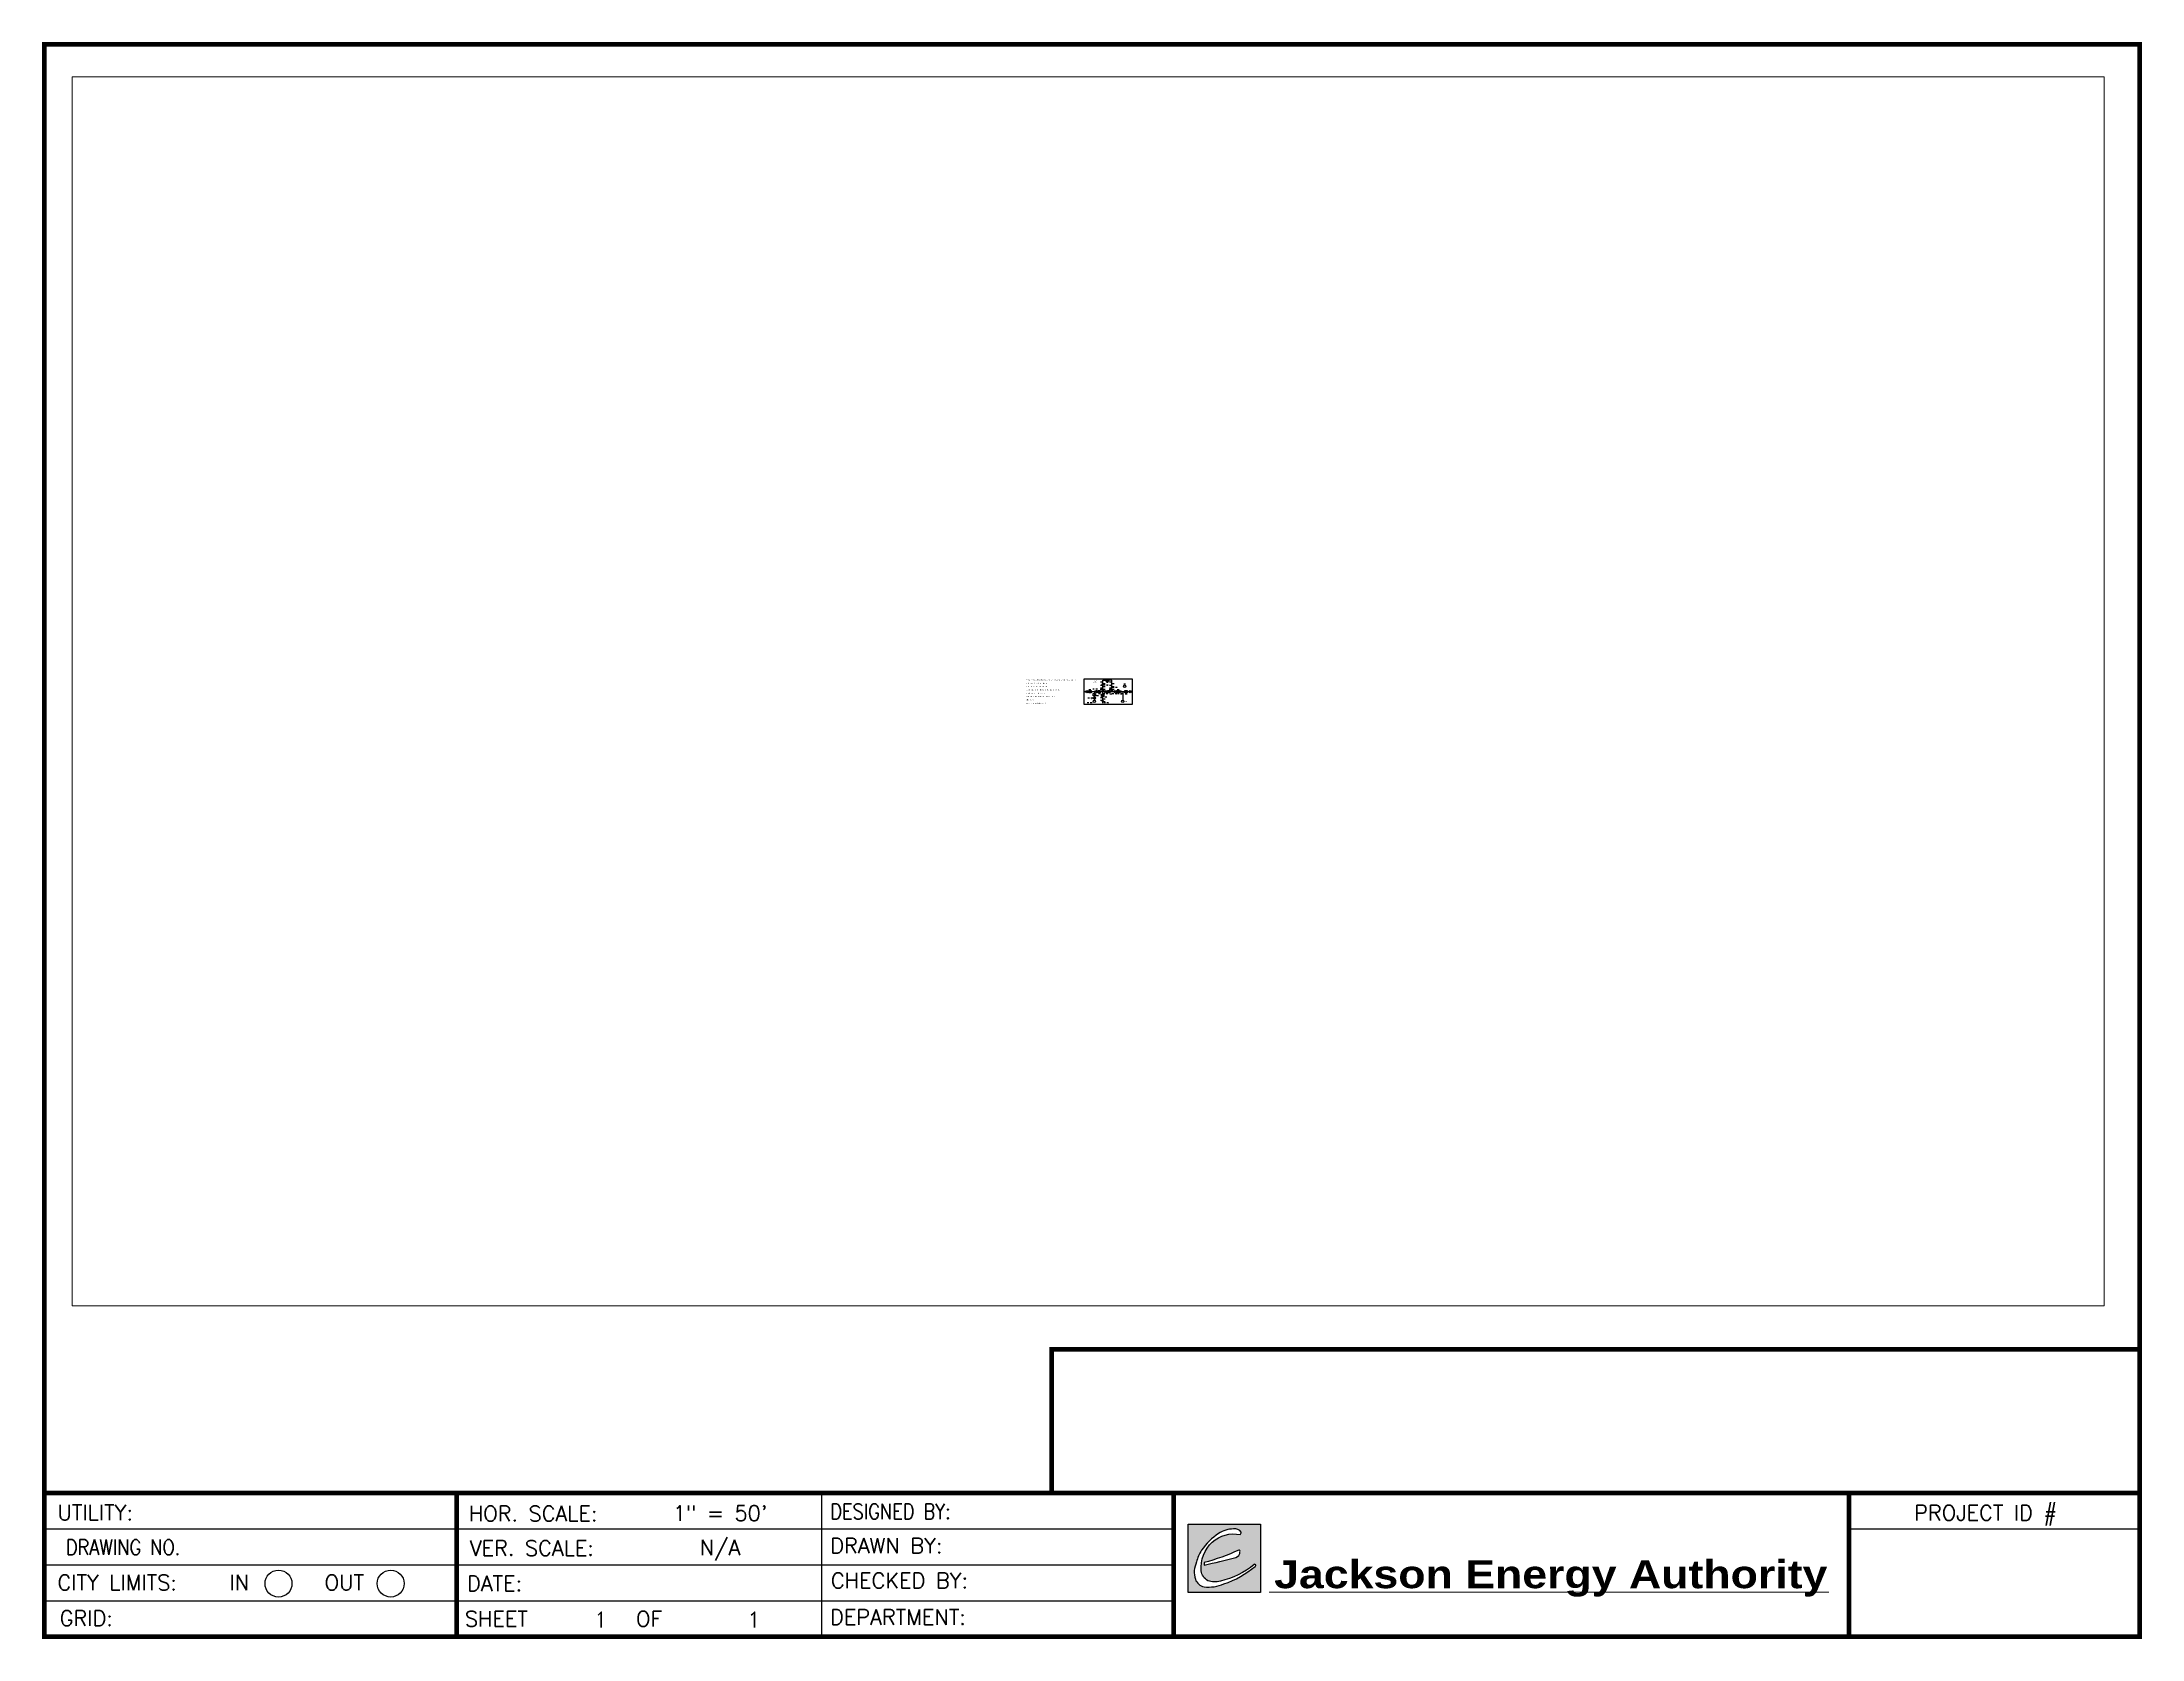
# Paper-space layout 'A-Size 50 Scale' of a CAD drawing. Header units: inches. Extents: x 122 to 643, y 126 to 522.
# The model-space entities are those that its viewports show. They can reach past a viewport. Long polylines and large blocks are cut down to what shows.
import ezdxf
from ezdxf.enums import TextEntityAlignment as Align

# ---------------------------------------------------------------- set-up
doc = ezdxf.new("R2010")
doc.units = ezdxf.units.IN
doc.header["$LTSCALE"] = 15
doc.header["$MEASUREMENT"] = 0
for name, color, linetype in [('HATCH', 5, 'Continuous'), ('JUD_LOGO', 7, 'Continuous'), ('TITLE_BLOCK', 7, 'Continuous'), ('view', 4, 'Continuous')]:
    doc.layers.add(name, color=color, linetype=linetype)
doc.styles.add('ARIAL', font='', dxfattribs={"height": 0.08})
doc.styles.add('HELVETLF', font='Helvetlf.shx', dxfattribs={"height": 0.08})
doc.styles.add('ROMANS', font='romans.shx', dxfattribs={"height": 4})
doc.styles.get('ARIAL').set_extended_font_data('Arial Black')

# ---------------------------------------------------------------- blocks, each defined once
blk = doc.blocks.new('TITLEHA')
at = {"layer": 'HATCH'}
h = blk.add_hatch(color=5, dxfattribs=at)
h.paths.add_polyline_path([(5.677, 0.558), (5.677, 0.219), (6.036, 0.219), (6.036, 0.558)])
h.paths.add_polyline_path([(5.797, 0.469, 0.223121), (5.742, 0.326, 0.235481), (5.775, 0.277, 0.157008), (5.837, 0.275, 0.116711), (6.005, 0.358, -1.017719), (6.01, 0.348, -0.089331), (5.855, 0.261, -0.13077), (5.756, 0.247, -0.247632), (5.713, 0.284, -0.194814), (5.719, 0.37, -0.098244), (5.744, 0.428, -0.092451), (5.828, 0.512, -0.140368), (5.903, 0.534, -0.311268), (5.94, 0.518, -0.325869), (5.935, 0.506, 0.237761)], flags=16)
h.paths.add_polyline_path([(5.929, 0.429, -0.588568), (5.934, 0.421, -0.395831), (5.914, 0.393, -0.014134), (5.756, 0.355), (5.756, 0.367, 0.039992)], flags=16)
at = {"const_width": 0.0238}
blk.add_lwpolyline([(0, 0), (10.4, 0), (10.4, 7.9), (0, 7.9)], close=True, dxfattribs=at)
at = {"layer": 'JUD_LOGO', "linetype": 'Continuous', "flags": 128}
blk.add_lwpolyline([(5.677, 0.219), (5.677, 0.558), (6.036, 0.558), (6.036, 0.219)], close=True, dxfattribs=at)
at = {"layer": 'JUD_LOGO', "color": 5, "linetype": 'Continuous', "flags": 128}
for points in [[(5.828, 0.512, 0.092451), (5.744, 0.428, 0.098244), (5.719, 0.37, 0.194814), (5.713, 0.284, 0.247632), (5.756, 0.247, 0.13077), (5.855, 0.261, 0.089331), (6.01, 0.348, 1.017719), (6.005, 0.358, -0.116711), (5.837, 0.275, -0.157008), (5.775, 0.277, -0.235481), (5.742, 0.326, -0.223121), (5.797, 0.469, -0.237761), (5.935, 0.506, 0.325869), (5.94, 0.518, 0.311268), (5.903, 0.534, 0.140368)], [(5.756, 0.367), (5.756, 0.355, 0.014134), (5.914, 0.393, 0.395831), (5.934, 0.421, 0.588568), (5.929, 0.429, -0.039992)]]:
    blk.add_lwpolyline(points, format="xyb", close=True, dxfattribs=at)
at = {"layer": 'JUD_LOGO', "color": 8, "linetype": 'Continuous', "const_width": 0.00513, "flags": 128}
blk.add_lwpolyline([(6.078, 0.22), (8.859, 0.22)], dxfattribs=at)
at = {"layer": 'TITLE_BLOCK'}
for p, q in [((3.858, 0.712), (3.858, 0)), ((0, 0.534), (5.605, 0.534)), ((8.957, 0.534), (10.4, 0.534)), ((0, 0.356), (5.605, 0.356)), ((0, 0.178), (5.605, 0.178))]:
    blk.add_line(p, q, dxfattribs=at)
at = {"layer": 'TITLE_BLOCK', "const_width": 0.0238}
for points in [[(10.4, 1.425), (5, 1.425), (5, 0.712)], [(10.4, 0.712), (0, 0.712)], [(2.046, 0.712), (2.046, 0)], [(5.605, 0.712), (5.605, 0)], [(8.957, 0.712), (8.957, 0)], [(8.957, 0.712), (8.957, 0)]]:
    blk.add_lwpolyline(points, dxfattribs=at)
at = {"layer": 'TITLE_BLOCK', "color": 7}
for centre in [(1.162, 0.263), (1.719, 0.263)]:
    blk.add_circle(centre, 0.0669, dxfattribs=at)
at = {"layer": 'JUD_LOGO', "color": 8, "linetype": 'Continuous', "style": 'ARIAL'}
blk.add_text('Jackson Energy Authority', height=0.1386, dxfattribs=at).set_placement((6.104, 0.24))
at = {"layer": 'TITLE_BLOCK', "color": 7, "style": 'ROMANS'}
for s, p in [('UTILITY:', (0.065, 0.577)), ('HOR. SCALE:', (2.107, 0.572)), ('PROJECT ID #', (9.281, 0.576)), ('VER. SCALE:', (2.112, 0.401)), ('DRAWN BY:', (3.901, 0.413)), ('CHECKED BY:', (3.904, 0.24)), ('CITY LIMITS:', (0.065, 0.23)), ('IN', (0.919, 0.23)), ('OUT', (1.391, 0.23)), ('DATE:', (2.098, 0.226)), ('GRID:', (0.076, 0.053)), ('SHEET         OF', (2.087, 0.05)), ('DEPARTMENT:', (3.9, 0.059))]:
    blk.add_text(s, height=0.076, dxfattribs=at).set_placement(p)
at = {"layer": 'TITLE_BLOCK', "color": 7, "style": 'ROMANS', "width": 0.85}
blk.add_text('DESIGNED BY:', height=0.076, dxfattribs=at).set_placement((3.901, 0.583))
blk.add_text('DRAWING NO.', height=0.076, dxfattribs=at).set_placement((0.391, 0.405), align=Align.CENTER)
at = {"layer": 'TITLE_BLOCK', "color": 7, "flags": 8}
for tag, height, style, p in [('LINE2', 0.095, 'ROMANS', (7.7, 1.029)), ('LINE3', 0.095, 'ROMANS', (7.7, 0.836)), ('HSCALE', 0.076, 'ROMANS', (3.354, 0.574)), ('DESIGN', 0.076, 'ROMANS', (5.173, 0.578)), ('DWGNO', 0.08, 'ROMANS', (1.458, 0.408)), ('VSCALE', 0.076, 'ROMANS', (3.354, 0.403)), ('INI', 0.076, 'ROMANS', (5.173, 0.41)), ('WONO', 0.2, 'HELVETLF', (9.7, 0.21)), ('XIN', 0.076, 'ROMANS', (1.162, 0.226)), ('XOUT', 0.076, 'ROMANS', (1.72, 0.226)), ('DATE', 0.076, 'ROMANS', (3.351, 0.223)), ('CHECKED', 0.076, 'ROMANS', (5.173, 0.236)), ('GRID', 0.076, 'ROMANS', (1.146, 0.053)), ('SN', 0.076, 'ROMANS', (2.761, 0.045)), ('ST', 0.076, 'ROMANS', (3.522, 0.045)), ('DEPT', 0.076, 'ROMANS', (5.156, 0.057))]:
    blk.add_attdef(tag, text='', height=height, dxfattribs=dict(at, style=style)).set_placement(p, align=Align.CENTER)

msp = doc.modelspace()

# ---------------------------------------------------------------- linework, layer by layer
for p, q in [((8.88, 6.31), (9.46, 6.31)), ((8.88, 5.52), (9.46, 5.52)), ((9.46, 3.88), (9.46, 6.73)), ((9.46, 6.73), (10.04, 6.73)), ((9.46, 5.87), (10.04, 5.87)), ((11.71, 6.73), (10.04, 6.73)), ((11.13, 6.31), (11.71, 6.31)), ((11.13, 5.52), (11.71, 5.52)), ((11.71, 3.88), (11.71, 6.73)), ((11.71, 5.87), (12.29, 5.87)), ((4.89, 3.88), (16.8, 3.88)), ((7.39, 3.88), (7.39, 1.74)), ((8.88, 4.81), (9.46, 4.81)), ((8.88, 2.45), (9.46, 2.45)), ((8.88, 1.74), (9.46, 1.74)), ((9.46, 5.15), (10.04, 5.15)), ((9.46, 4.5), (10.04, 4.5)), ((9.46, 1.02), (9.46, 3.88)), ((9.46, 2.08), (10.04, 2.08)), ((9.46, 1.42), (10.04, 1.42)), ((11.13, 4.81), (11.71, 4.81)), ((11.71, 5.15), (12.29, 5.15)), ((11.71, 4.5), (12.29, 4.5)), ((14.42, 3.88), (14.42, 1.74))]:
    msp.add_line(p, q)
for points in [[(4.89, 7.05), (16.8, 7.05), (16.8, 0.7), (4.89, 0.7)], [(10.29, 7.03), (10.88, 7.03), (10.88, 6.43), (10.29, 6.43)], [(6, 4.18), (6.59, 4.18), (6.59, 3.57), (6, 3.57)], [(7.1, 3.41), (7.69, 3.41), (7.69, 2.81), (7.1, 2.81)], [(8.26, 4.18), (8.86, 4.18), (8.86, 3.57), (8.26, 3.57)], [(9.16, 3.23), (9.76, 3.23), (9.76, 2.63), (9.16, 2.63)], [(9.29, 4.33), (9.63, 4.33), (9.63, 3.99), (9.29, 3.99)], [(10.65, 4.18), (11.25, 4.18), (11.25, 3.57), (10.65, 3.57)], [(11.55, 4.32), (11.88, 4.32), (11.88, 3.99), (11.55, 3.99)], [(12.87, 4.18), (13.46, 4.18), (13.46, 3.57), (12.87, 3.57)], [(14.95, 4.18), (15.54, 4.18), (15.54, 3.57), (14.95, 3.57)]]:
    msp.add_lwpolyline(points, close=True)
for centre, radius in [((9.46, 5.7), 0.131), ((14.91, 5.19), 0.263), ((5.54, 3.88), 0.263), ((7.39, 2.3), 0.263), ((7.39, 1.47), 0.263), ((7.78, 3.88), 0.263), ((9.46, 1.57), 0.131), ((10.18, 3.88), 0.263), ((11.71, 4.97), 0.131), ((12.55, 3.88), 0.263), ((13.79, 3.88), 0.263), ((14.42, 1.47), 0.263), ((16.28, 3.86), 0.263)]:
    msp.add_circle(centre, radius)

# ---------------------------------------------------------------- texts
at = {"attachment_point": 1, "style": 'ROMANS'}
for s, width, gutter_width, heights, insert, char_height in [('{\\fArial|b0|i0|c0|p34;Power: 120 vac with wall power to a mdb with breakers to each source, axion, etc\\P\\PEach device: has status indicator\\P\\PEach load: has clear/white indicator\\P\\Pvisible indication of faulted zone - flashing push button\\P\\PVinyl or wrap for 2d plan view\\P\\PPushbutton fault controls and HMI fault control\\P\\Pbill of material\\P\\Ppower system analysis - milsoft}', 15.6586, 20, [12.06], (-9.52, 6.94), 0.25), ('\\pi0.53254;{\\fArial|b0|i0|c0|p34;3d printed houses\\P\\pi0.68599;resistor at ea\\P\\pi0.75778;lighting led\\P\\pi0.17211;can house be apart of circuit?}', 2.1645, 20, [0], (6.57, 6.8), 0.1), ('{\\fArial|b0|i0|c0|p34;X}', 0.1086, 10, [0], (9.4, 5.76), 0.125), ('\\pi0.18348;{\\fArial|b0|i0|c0|p34;\\LInputs\\P\\pi0.18304;\\lstatus}', 0.7291, 0.0677, [0.938], (10.22, 6.36), 0.1), ('{\\fArial|b0|i0|c0|p34;op}', 0.2172, 20, [0], (10.41, 6.85), 0.25), ('\\pi0.18348;{\\fArial|b0|i0|c0|p34;\\LInputs\\P\\pi0.08532;\\lReturn to \\P\\pi0.14968;Normal}', 0.7291, 0.0677, [0.938], (14.54, 5.96), 0.1), ('{\\fArial|b0|i0|c0|p34;RN}', 0.2172, 20, [0], (14.68, 5.32), 0.25), ('{\\fArial|b0|i0|c0|p34;S}', 0.2172, 20, [0], (5.44, 4), 0.25), ('\\pi0.12601;{\\fArial|b0|i0|c0|p34;\\LOutputs\\l\\P\\pi0.17236;Status}', 0.7291, 0.0677, [0.938], (5.93, 4.54), 0.1), ('{\\fArial|b0|i0|c0|p34;CB}', 0.2172, 20, [0], (6.07, 3.99), 0.25), ('{\\fArial|b0|i0|c0|p34;DER}', 0.2172, 20, [0], (7.25, 1.53), 0.1), ('{\\fArial|b0|i0|c0|p34;X}', 0.2172, 20, [0], (7.28, 2.42), 0.25), ('{\\fArial|b0|i0|c0|p34;R}', 0.2172, 20, [0], (7.29, 3.22), 0.25), ('{\\fArial|b0|i0|c0|p34;X}', 0.2172, 20, [0], (7.66, 4), 0.25), ('\\pi0.12601;{\\fArial|b0|i0|c0|p34;\\LOutputs\\l\\P\\pi0.17236;Status}', 0.7291, 0.0677, [0.938], (7.79, 3.07), 0.1), ('\\pi0.12601;{\\fArial|b0|i0|c0|p34;\\LOutputs\\l\\P\\pi0.17236;Status}', 0.7291, 0.0677, [0.938], (8.32, 3.52), 0.1), ('{\\fArial|b0|i0|c0|p34;R}', 0.2172, 20, [0], (8.45, 3.99), 0.25), ('\\pi0.18348;{\\fArial|b0|i0|c0|p34;\\LInputs\\P\\pi0.18304;\\lstatus}', 0.7291, 0.0677, [0.938], (8.65, 4.59), 0.1), ('{\\fArial|b0|i0|c0|p34;R}', 0.2172, 20, [0], (9.35, 3.05), 0.25), ('{\\fArial|b0|i0|c0|p34;X}', 0.1086, 10, [0], (9.4, 1.63), 0.125), ('{\\fArial|b0|i0|c0|p34;F}', 0.1217, 11.21, [0], (9.4, 4.22), 0.1401), ('\\pi0.12601;{\\fArial|b0|i0|c0|p34;\\LOutputs\\l\\P\\pi0.17236;Status}', 0.7291, 0.0677, [0.938], (9.84, 2.68), 0.1), ('{\\fArial|b0|i0|c0|p34;X}', 0.2172, 20, [0], (10.07, 4), 0.25), ('{\\fArial|b0|i0|c0|p34;R}', 0.2172, 20, [0], (10.84, 3.99), 0.25), ('\\pi0.18348;{\\fArial|b0|i0|c0|p34;\\LInputs\\P\\pi0.18304;\\lstatus}', 0.7291, 0.0677, [0.938], (10.89, 4.6), 0.1), ('\\pi0.12601;{\\fArial|b0|i0|c0|p34;\\LOutputs\\l\\P\\pi0.17236;Status}', 0.7291, 0.0677, [0.938], (11.1, 3.47), 0.1), ('{\\fArial|b0|i0|c0|p34;X}', 0.1086, 10, [0], (11.66, 5.03), 0.125), ('{\\fArial|b0|i0|c0|p34;F}', 0.1217, 11.21, [0], (11.65, 4.22), 0.1401), ('{\\fArial|b0|i0|c0|p34;X}', 0.2172, 20, [0], (12.43, 4), 0.25), ('\\pi0.12601;{\\fArial|b0|i0|c0|p34;\\LOutputs\\l\\P\\pi0.17236;Status}', 0.7291, 0.0677, [0.938], (12.96, 4.53), 0.1), ('{\\fArial|b0|i0|c0|p34;R}', 0.2172, 20, [0], (13.06, 3.99), 0.25), ('{\\fArial|b0|i0|c0|p34;X}', 0.2172, 20, [0], (13.68, 4), 0.25), ('\\pi-0.00146;{\\fArial|b0|i0|c0|p34;IND\\P\\pi0.07736;L}', 0.2172, 20, [0], (14.32, 1.58), 0.1), ('\\pi0.00139;{\\fArial|b0|i0|c0|p34;variable load\\P\\pi0.07707;test points}', 0.7831, 20, [0], (14.83, 1.54), 0.1), ('{\\fArial|b0|i0|c0|p34;CB}', 0.2172, 20, [0], (15.02, 3.99), 0.25), ('\\pi0.12601;{\\fArial|b0|i0|c0|p34;\\LOutputs\\l\\P\\pi0.17236;Status}', 0.7291, 0.0677, [0.938], (14.91, 3.47), 0.1), ('{\\fArial|b0|i0|c0|p34;S}', 0.2172, 20, [0], (16.18, 3.99), 0.25)]:
    msp.add_mtext_dynamic_manual_height_columns(s, width=width, gutter_width=gutter_width, heights=heights, dxfattribs=dict(at, insert=insert, char_height=char_height))
note = msp.add_mtext_dynamic_manual_height_columns('\\pi0.16245;{\\fArial|b0|i0|c0|p34;\\LInputs\\P\\pi0.19448;\\lFault\\P\\pi0.34352;\\P}', width=0.687, gutter_width=0.0677, heights=[0.476, 0], dxfattribs=dict(insert=(9.52, 5.7), char_height=0.1, attachment_point=1, style='ROMANS'))
for column, words in zip(note.columns.linked_columns, ['\\pi0.13772;{\\fArial|b0|i0|c0|p34;\\LOutput\\P\\pi0.08991;\\lFlashing \\P\\pi0.19519;Input}']):
    column.text = words
note = msp.add_mtext_dynamic_manual_height_columns('\\pi0.18616;{\\fArial|b0|i0|c0|p34;\\LInputs\\P\\pi0.18571;\\lstatus\\P\\pi0.36723;\\P}', width=0.7345, gutter_width=0.0677, heights=[0.532, 0], dxfattribs=dict(insert=(5.44, 1.32), char_height=0.1, attachment_point=1, style='ROMANS'))
for column, words in zip(note.columns.linked_columns, ['\\pi0.12869;{\\fArial|b0|i0|c0|p34;\\LOutputs\\P\\pi0.02418;\\lGen Status}']):
    column.text = words
note = msp.add_mtext_dynamic_manual_height_columns('\\pi0.16245;{\\fArial|b0|i0|c0|p34;\\LInputs\\P\\pi0.19448;\\lFault\\P\\pi0.34352;\\P}', width=0.687, gutter_width=0.0677, heights=[0.476, 0], dxfattribs=dict(insert=(5.63, 2.44), char_height=0.1, attachment_point=1, style='ROMANS'))
for column, words in zip(note.columns.linked_columns, ['\\pi0.13772;{\\fArial|b0|i0|c0|p34;\\LOutput\\P\\pi0.08991;\\lFlashing \\P\\pi0.19519;Input}']):
    column.text = words
note = msp.add_mtext_dynamic_manual_height_columns('\\pi0.16245;{\\fArial|b0|i0|c0|p34;\\LInputs\\P\\pi0.19448;\\lFault\\P\\pi0.34352;\\P}', width=0.687, gutter_width=0.0677, heights=[0.476, 0], dxfattribs=dict(insert=(6.84, 4.66), char_height=0.1, attachment_point=1, style='ROMANS'))
for column, words in zip(note.columns.linked_columns, ['\\pi0.13772;{\\fArial|b0|i0|c0|p34;\\LOutput\\P\\pi0.08991;\\lFlashing \\P\\pi0.19519;Input}']):
    column.text = words
note = msp.add_mtext_dynamic_manual_height_columns('\\pi0.16245;{\\fArial|b0|i0|c0|p34;\\LInputs\\P\\pi0.19448;\\lFault\\P\\pi0.34352;\\P}', width=0.687, gutter_width=0.0677, heights=[0.476, 0], dxfattribs=dict(insert=(9.43, 3.55), char_height=0.1, attachment_point=1, style='ROMANS'))
for column, words in zip(note.columns.linked_columns, ['\\pi0.13772;{\\fArial|b0|i0|c0|p34;\\LOutput\\P\\pi0.08991;\\lFlashing \\P\\pi0.19519;Input}']):
    column.text = words
note = msp.add_mtext_dynamic_manual_height_columns('\\pi0.16245;{\\fArial|b0|i0|c0|p34;\\LInputs\\P\\pi0.19448;\\lFault\\P\\pi0.34352;\\P}', width=0.687, gutter_width=0.0677, heights=[0.476, 0], dxfattribs=dict(insert=(9.58, 1.29), char_height=0.1, attachment_point=1, style='ROMANS'))
for column, words in zip(note.columns.linked_columns, ['\\pi0.13772;{\\fArial|b0|i0|c0|p34;\\LOutput\\P\\pi0.08991;\\lFlashing \\P\\pi0.19519;Input}']):
    column.text = words
note = msp.add_mtext_dynamic_manual_height_columns('\\pi0.16245;{\\fArial|b0|i0|c0|p34;\\LInputs\\P\\pi0.19448;\\lFault\\P\\pi0.34352;\\P}', width=0.687, gutter_width=0.0677, heights=[0.476, 0], dxfattribs=dict(insert=(11.65, 3.52), char_height=0.1, attachment_point=1, style='ROMANS'))
for column, words in zip(note.columns.linked_columns, ['\\pi0.13772;{\\fArial|b0|i0|c0|p34;\\LOutput\\P\\pi0.08991;\\lFlashing \\P\\pi0.19519;Input}']):
    column.text = words
note = msp.add_mtext_dynamic_manual_height_columns('\\pi0.16245;{\\fArial|b0|i0|c0|p34;\\LInputs\\P\\pi0.19448;\\lFault\\P\\pi0.34352;\\P}', width=0.687, gutter_width=0.0677, heights=[0.476, 0], dxfattribs=dict(insert=(11.78, 5.09), char_height=0.1, attachment_point=1, style='ROMANS'))
for column, words in zip(note.columns.linked_columns, ['\\pi0.13772;{\\fArial|b0|i0|c0|p34;\\LOutput\\P\\pi0.08991;\\lFlashing \\P\\pi0.19519;Input}']):
    column.text = words
note = msp.add_mtext_dynamic_manual_height_columns('\\pi0.16245;{\\fArial|b0|i0|c0|p34;\\LInputs\\P\\pi0.19448;\\lFault\\P\\pi0.34352;\\P}', width=0.687, gutter_width=0.0677, heights=[0.476, 0], dxfattribs=dict(insert=(13, 3.5), char_height=0.1, attachment_point=1, style='ROMANS'))
for column, words in zip(note.columns.linked_columns, ['\\pi0.13772;{\\fArial|b0|i0|c0|p34;\\LOutput\\P\\pi0.08991;\\lFlashing \\P\\pi0.19519;Input}']):
    column.text = words

psp = doc.layouts.new('A-Size 50 Scale')

# ---------------------------------------------------------------- block references
ref = psp.add_blockref('TITLEHA', (122.42, 126.2), dxfattribs=dict(xscale=50, yscale=50, zscale=50))
ref.add_attrib('HSCALE', '1" = 50\'', dxfattribs={"layer": 'TITLE_BLOCK', "color": 7, "height": 3.8, "style": 'ROMANS', "flags": 8}).set_placement((290.11, 154.91), align=Align.CENTER)
ref.add_attrib('VSCALE', 'N/A', dxfattribs={"layer": 'TITLE_BLOCK', "color": 7, "height": 3.8, "style": 'ROMANS', "flags": 8}).set_placement((290.11, 146.36), align=Align.CENTER)
ref.add_attrib('SN', '1', dxfattribs={"layer": 'TITLE_BLOCK', "color": 7, "height": 3.8, "style": 'ROMANS', "flags": 8}).set_placement((260.47, 128.47), align=Align.CENTER)
ref.add_attrib('ST', '1', dxfattribs={"layer": 'TITLE_BLOCK', "color": 7, "height": 3.8, "style": 'ROMANS', "flags": 8}).set_placement((298.5, 128.47), align=Align.CENTER)

# ---------------------------------------------------------------- viewports
at = {"layer": 'view'}
psp.add_viewport(center=(381.43, 360.7), size=(504.31, 304.8908), view_center_point=(5.82, 3.95), view_height=304.8908, dxfattribs=at)

doc.saveas('drawing.dxf')
